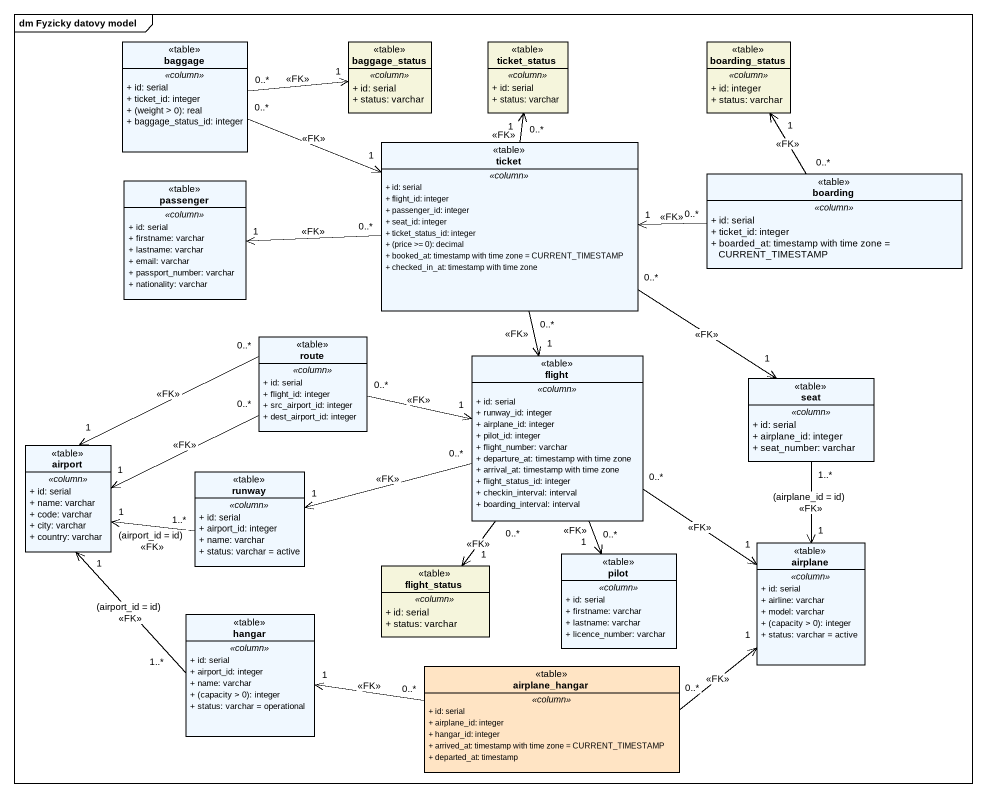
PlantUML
@startuml
mainframe dm Fyzicky datovy model
hide circle
hide empty members
skinparam classAttributeIconSize 0
class baggage <<table>> #F0F8FF {
  .. <<column>> ..
  + id: serial
  + ticket_id: integer
  {field} + (weight > 0): real
  + baggage_status_id: integer
}
class baggage_status <<table>> #F5F5DC {
  .. <<column>> ..
  + id: serial
  + status: varchar
}
class ticket_status <<table>> #F5F5DC {
  .. <<column>> ..
  + id: serial
  + status: varchar
}
class boarding_status <<table>> #F5F5DC {
  .. <<column>> ..
  + id: integer
  + status: varchar
}
class ticket <<table>> #F0F8FF {
  .. <<column>> ..
  + id: serial
  + flight_id: integer
  + passenger_id: integer
  + seat_id: integer
  + ticket_status_id: integer
  {field} + (price >= 0): decimal
  + booked_at: timestamp with time zone = CURRENT_TIMESTAMP
  + checked_in_at: timestamp with time zone
}
class passenger <<table>> #F0F8FF {
  .. <<column>> ..
  + id: serial
  + firstname: varchar
  + lastname: varchar
  + email: varchar
  + passport_number: varchar
  + nationality: varchar
}
class boarding <<table>> #F0F8FF {
  .. <<column>> ..
  + id: serial
  + ticket_id: integer
  + boarded_at: timestamp with time zone = CURRENT_TIMESTAMP
}
class route <<table>> #F0F8FF {
  .. <<column>> ..
  + id: serial
  + flight_id: integer
  + src_airport_id: integer
  + dest_airport_id: integer
}
class flight <<table>> #F0F8FF {
  .. <<column>> ..
  + id: serial
  + runway_id: integer
  + airplane_id: integer
  + pilot_id: integer
  + flight_number: varchar
  + departure_at: timestamp with time zone
  + arrival_at: timestamp with time zone
  + flight_status_id: integer
  + checkin_interval: interval
  + boarding_interval: interval
}
class seat <<table>> #F0F8FF {
  .. <<column>> ..
  + id: serial
  + airplane_id: integer
  + seat_number: varchar
}
class airport <<table>> #F0F8FF {
  .. <<column>> ..
  + id: serial
  + name: varchar
  + code: varchar
  + city: varchar
  + country: varchar
}
class runway <<table>> #F0F8FF {
  .. <<column>> ..
  + id: serial
  + airport_id: integer
  + name: varchar
  + status: varchar = active
}
class flight_status <<table>> #F5F5DC {
  .. <<column>> ..
  + id: serial
  + status: varchar
}
class pilot <<table>> #F0F8FF {
  .. <<column>> ..
  + id: serial
  + firstname: varchar
  + lastname: varchar
  + licence_number: varchar
}
class airplane <<table>> #F0F8FF {
  .. <<column>> ..
  + id: serial
  + airline: varchar
  + model: varchar
  {field} + (capacity > 0): integer
  + status: varchar = active
}
class hangar <<table>> #F0F8FF {
  .. <<column>> ..
  + id: serial
  + airport_id: integer
  + name: varchar
  {field} + (capacity > 0): integer
  + status: varchar = operational
}
class airplane_hangar <<table>> #FFE4C4 {
  .. <<column>> ..
  + id: serial
  + airplane_id: integer
  + hangar_id: integer
  + arrived_at: timestamp with time zone = CURRENT_TIMESTAMP
  + departed_at: timestamp
}
baggage "0..*" -right-> "1" baggage_status : <<FK>>
baggage "0..*" -right-> "1" ticket : <<FK>>
ticket "0..*" -up-> "1" ticket_status : <<FK>>
ticket "0..*" -left-> "1" passenger : <<FK>>
ticket "0..*" --> "1" flight : <<FK>>
ticket "0..*" --> "1" seat : <<FK>>
boarding "0..*" -up-> "1" boarding_status : <<FK>>
boarding "0..*" -left-> "1" ticket : <<FK>>
route "0..*" -right-> "1" flight : <<FK>>
route "0..*" -left-> "1" airport : <<FK>>
route "0..*" -left-> "1" airport : <<FK>>
flight "0..*" -left-> "1" runway : <<FK>>
flight "0..*" --> "1" flight_status : <<FK>>
flight "0..*" --> "1" pilot : <<FK>>
flight "0..*" --> "1" airplane : <<FK>>
seat "1..*" --> "1" airplane : (airplane_id = id)\n<<FK>>
runway "1..*" -left-> "1" airport : (airport_id = id)\n<<FK>>
hangar "1..*" -up-> "1" airport : (airport_id = id)\n<<FK>>
airplane_hangar "0..*" -right-> "1" airplane : <<FK>>
airplane_hangar "0..*" -left-> "1" hangar : <<FK>>
@enduml
